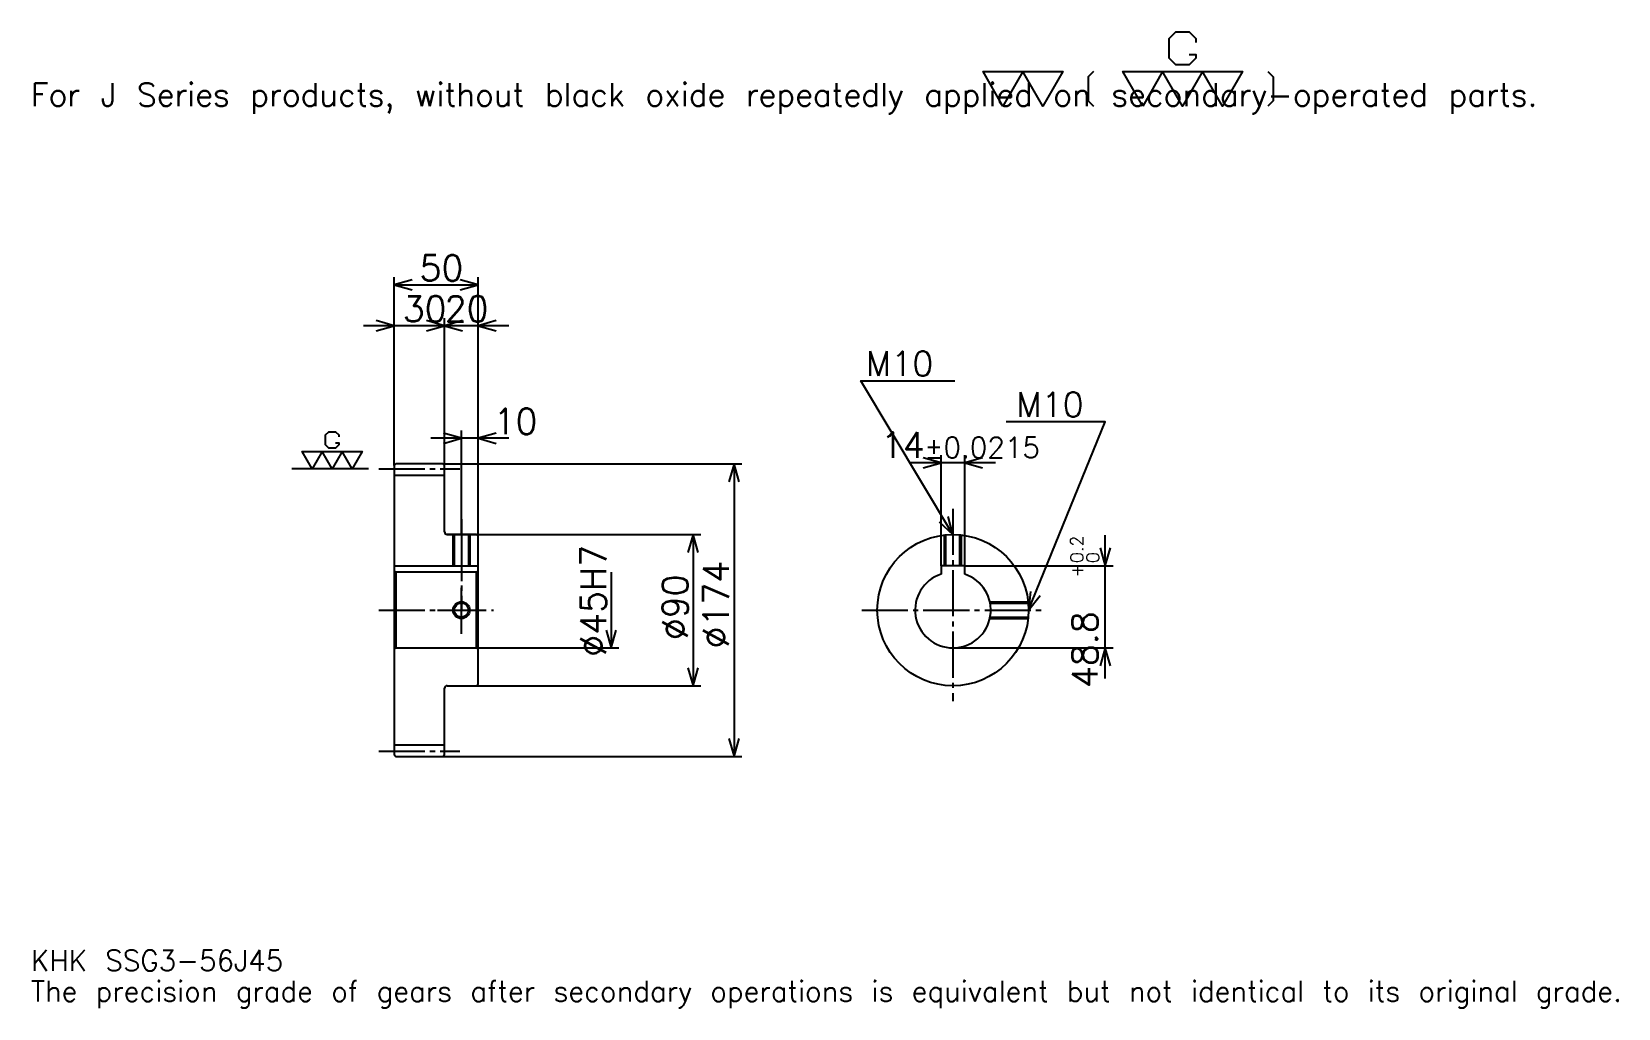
# Model space of a CAD drawing. Extents: x 31 to 975, y 11 to 592.
import ezdxf

# ---------------------------------------------------------------- set-up
doc = ezdxf.new("R2010")
doc.units = 0
doc.linetypes.add('DASHDOT', pattern=[36.521738, 27.391304, -3.043478, 3.043478, -3.043478])
doc.layers.get('0').update_dxf_attribs({"linetype": 'CONTINUOUS'})
doc.layers.add('DASHDOT', color=6, linetype='DASHDOT')
doc.styles.add('KANJI', font='TXT', dxfattribs={"bigfont": 'BIGFONT'})

msp = doc.modelspace()

# ---------------------------------------------------------------- linework, layer by layer
at = {"color": 5}
for p, q in [((246.521729, 335.043488), (246.521729, 446.130432)), ((296.521729, 335.043488), (296.521729, 446.130432)), ((246.521729, 441.565216), (296.521729, 441.565216)), ((294.782593, 417.217407), (228.260864, 417.217407)), ((314.782593, 417.217407), (258.260864, 417.217407)), ((276.521729, 335.043488), (276.521729, 421.782623)), ((314.782593, 350.260864), (268.260864, 350.260864)), ((286.521729, 335.043488), (286.521729, 354.826111)), ((571.913025, 274.343475), (571.913025, 340.217407)), ((585.913025, 274.343475), (585.913025, 340.217407)), ((246.521729, 334.043488), (246.521729, 335.043488)), ((275.521729, 335.043488), (296.521729, 335.043488)), ((276.521729, 334.043488), (276.521729, 335.043488)), ((286.521729, 293.043488), (286.521729, 335.043488)), ((286.521729, 293.043488), (286.521729, 335.043488)), ((296.521729, 335.043488), (453.260864, 335.043488)), ((296.521729, 292.043488), (296.521729, 335.043488)), ((448.695648, 335.043488), (448.695648, 161.043488)), ((604.173889, 335.652161), (553.652161, 335.652161)), ((278.021729, 293.043488), (296.521729, 293.043488)), ((296.521729, 293.043488), (428.913025, 293.043488)), ((424.347809, 293.043488), (424.347809, 203.043488)), ((669.565186, 207.282623), (669.565186, 292.60437)), ((585.913025, 274.343475), (674.130371, 274.343475)), ((375.652161, 270.543488), (375.652161, 225.543488)), ((296.521729, 225.543488), (380.217377, 225.543488)), ((578.913025, 225.543488), (674.130371, 225.543488)), ((278.021729, 203.043488), (296.521729, 203.043488)), ((296.521729, 203.043488), (428.913025, 203.043488)), ((275.521729, 161.043488), (296.521729, 161.043488)), ((296.521729, 161.043488), (453.260864, 161.043488))]:
    msp.add_line(p, q, dxfattribs=at)
at = {"color": 7}
msp.add_line((231.304337, 332.043488), (185.652161, 332.043488), dxfattribs=at)
at = {"color": 4}
for p, q in [((246.521729, 328.293488), (276.521729, 328.293488)), ((246.521729, 274.343475), (296.521729, 274.343475)), ((247.521729, 270.543488), (247.521729, 225.543488)), ((295.521729, 270.543488), (296.521729, 271.543488)), ((295.521729, 225.543488), (296.521729, 224.543488)), ((246.521729, 167.793488), (276.521729, 167.793488))]:
    msp.add_line(p, q, dxfattribs=at)
at = {"color": 7}
for points in [[(719.478271, 578.687012), (723.434814, 578.687012), (723.434814, 576.313049), (719.478271, 572.356567), (711.565247, 572.356567), (707.608704, 576.313049), (707.608704, 588.182617), (711.565247, 592.13916), (719.478271, 592.13916), (723.434814, 588.182617), (723.434814, 585.808716)], [(608.695679, 547.826111), (596.826111, 568.400024), (644.304382, 568.400024), (632.434814, 547.826111), (620.565247, 568.400024), (608.695679, 547.826111)], [(662.504395, 568.400024), (659.339172, 565.234802), (659.339172, 550.991333), (662.504395, 547.826111)], [(691.782654, 547.826111), (679.913086, 568.400024), (751.130493, 568.400024), (739.260864, 547.826111), (727.391357, 568.400024), (715.52179, 547.826111), (703.652222, 568.400024), (691.782654, 547.826111)], [(766.165222, 568.400024), (769.330444, 565.234802), (769.330444, 550.991333), (766.165222, 547.826111)], [(211.673904, 347.473938), (213.652161, 347.473938), (213.652161, 346.286957), (211.673904, 344.308716), (207.717377, 344.308716), (205.73912, 346.286957), (205.73912, 352.221741), (207.717377, 354.200012), (211.673904, 354.200012), (213.652161, 352.221741), (213.652161, 351.03479)], [(197.82608, 332.043488), (191.891296, 342.330444), (227.499985, 342.330444), (221.565201, 332.043488), (215.630432, 342.330444), (209.695648, 332.043488), (203.760864, 342.330444), (197.82608, 332.043488)]]:
    msp.add_lwpolyline(points, dxfattribs=at)
at = {"color": 5}
for points in [[(257.173889, 444.608704), (246.521729, 441.565216), (257.173889, 438.521729)], [(285.869568, 438.521729), (296.521729, 441.565216), (285.869568, 444.608704)], [(235.869553, 414.17395), (246.521729, 417.217407), (235.869553, 420.260864)], [(265.869568, 414.17395), (276.521729, 417.217407), (265.869568, 420.260864)], [(287.173889, 420.260864), (276.521729, 417.217407), (287.173889, 414.17395)], [(307.173889, 420.260864), (296.521729, 417.217407), (307.173889, 414.17395)], [(578.913025, 293.043488), (524.130432, 384.347839), (580.130371, 384.347839)], [(623.913025, 248.043488), (669.565186, 360), (610.521729, 360)], [(275.869568, 347.217407), (286.521729, 350.260864), (275.869568, 353.304352)], [(307.173889, 353.304352), (296.521729, 350.260864), (307.173889, 347.217407)], [(451.739136, 324.391296), (448.695648, 335.043488), (445.652161, 324.391296)], [(561.260864, 332.608704), (571.913025, 335.652161), (561.260864, 338.695648)], [(596.565186, 338.695648), (585.913025, 335.652161), (596.565186, 332.608704)], [(570.822754, 300.611786), (578.913025, 293.043488), (576.042297, 303.7435)], [(427.391296, 282.391296), (424.347809, 293.043488), (421.304321, 282.391296)], [(666.521729, 284.995667), (669.565186, 274.343475), (672.608643, 284.995667)], [(625.116943, 259.056305), (623.913025, 248.043488), (630.753296, 256.757965)], [(372.608673, 236.195663), (375.652161, 225.543488), (378.695618, 236.195663)], [(672.608643, 214.891312), (669.565186, 225.543488), (666.521729, 214.891312)], [(421.304321, 213.695663), (424.347809, 203.043488), (427.391296, 213.695663)], [(445.652161, 171.695663), (448.695648, 161.043488), (451.739136, 171.695663)]]:
    msp.add_lwpolyline(points, dxfattribs=at)
at = {"color": 4}
for points in [[(276.521729, 294.543488), (276.521729, 334.043488), (275.521729, 335.043488), (247.521729, 335.043488), (246.521729, 334.043488), (246.521729, 224.543488)], [(278.021729, 203.043488), (295.521729, 203.043488), (296.521729, 204.043488), (296.521729, 292.043488), (295.521729, 293.043488), (278.021729, 293.043488)], [(281.521729, 293.043488), (281.521729, 274.343475)], [(282.331726, 293.043488), (282.331726, 274.343475)], [(290.711731, 293.043488), (290.711731, 274.343475)], [(291.521729, 293.043488), (291.521729, 274.343475)], [(573.913025, 274.343475), (573.913025, 292.764832)], [(574.723022, 274.343475), (574.723022, 292.847992)], [(583.103027, 274.343475), (583.103027, 292.847992)], [(583.913025, 274.343475), (583.913025, 292.764832)], [(585.913025, 269.42688), (585.913025, 274.343475), (571.913025, 274.343475), (571.913025, 269.42688)], [(246.521729, 224.543488), (247.521729, 225.543488), (295.521729, 225.543488), (295.521729, 270.543488), (247.521729, 270.543488), (246.521729, 271.543488)], [(600.850464, 253.043488), (623.634399, 253.043488)], [(601.019409, 252.23349), (623.717529, 252.23349)], [(600.850464, 243.043488), (623.634399, 243.043488)], [(601.019409, 243.853485), (623.717529, 243.853485)], [(246.521729, 224.543488), (246.521729, 162.043488), (247.521729, 161.043488), (275.521729, 161.043488), (276.521729, 162.043488), (276.521729, 201.543488)]]:
    msp.add_lwpolyline(points, dxfattribs=at)
for centre, radius in [((578.913025, 248.043488), 45), ((286.521729, 248.043488), 4.19)]:
    msp.add_circle(centre, radius, dxfattribs=at)
at = {"color": 7}
msp.add_circle((286.521729, 248.043488), 5, dxfattribs=at)
at = {"color": 4}
for centre, radius, start, end in [((278.021729, 294.543488), 1.5, 180, 270), ((578.913025, 248.043488), 22.5, 108.12620381, 71.87379619), ((278.021729, 201.543488), 1.5, 90, 180)]:
    msp.add_arc(centre, radius, start, end, dxfattribs=at)
at = {"layer": 'DASHDOT', "color": 7}
for p, q in [((237.391296, 332.043488), (285.652161, 332.043488)), ((578.913025, 308.260864), (578.913025, 193.913055)), ((286.521729, 293.043488), (286.521729, 248.043488)), ((237.391296, 248.043488), (305.652161, 248.043488)), ((524.782593, 248.043488), (633.043457, 248.043488)), ((237.391296, 164.043488), (285.652161, 164.043488))]:
    msp.add_line(p, q, dxfattribs=at)
for points in [[(286.521729, 302.17392), (286.521729, 265.213043)], [(286.521729, 233.913055), (286.521729, 262.17392)], [(272.391296, 248.043488), (300.652161, 248.043488)]]:
    msp.add_lwpolyline(points, dxfattribs=at)

# ---------------------------------------------------------------- texts
at = {"color": 7, "style": 'KANJI'}
for s, height, p in [('For J Series products, without black oxide repeatedly applied on secondary-operated parts.', 13.695652, (30.434782, 547.826111)), ('50', 15.217391, (261.630432, 444)), ('30', 15.217391, (251.630417, 419.652191)), ('20', 15.217391, (276.630432, 419.652191)), ('M10', 14.608696, (527.173889, 387.391296)), ('M10', 14.608696, (616.608704, 363.043488)), ('10', 15.217391, (305.652161, 352.695679)), ('14', 15.217391, (536.088257, 338.695648)), ('%%p0.0215', 12.173913, (561.803833, 338.695648)), ('KHK SSG3-56J45', 12.173913, (30.434782, 33.47826)), ('The precision grade of gears after secondary operations is equivalent but not identical to its original grade.', 12.173913, (30.434782, 15.217391))]:
    msp.add_text(s, height=height, dxfattribs=at).set_placement(p)
for s, height, p in [('%%c45H7', 15.217391, (372.608673, 220.271744)), ('0.2', 7.608696, (656.478271, 276.06189)), ('%%c174', 15.217391, (445.652161, 225.217407)), ('+', 7.608696, (656.478271, 267.540161)), ('0', 7.608696, (665.913025, 276.06189)), ('%%c90', 15.217391, (421.304321, 230.163055)), ('48.8', 15.217391, (665, 201.673248))]:
    msp.add_text(s, height=height, rotation=90, dxfattribs=at).set_placement(p)

doc.saveas('drawing.dxf')
